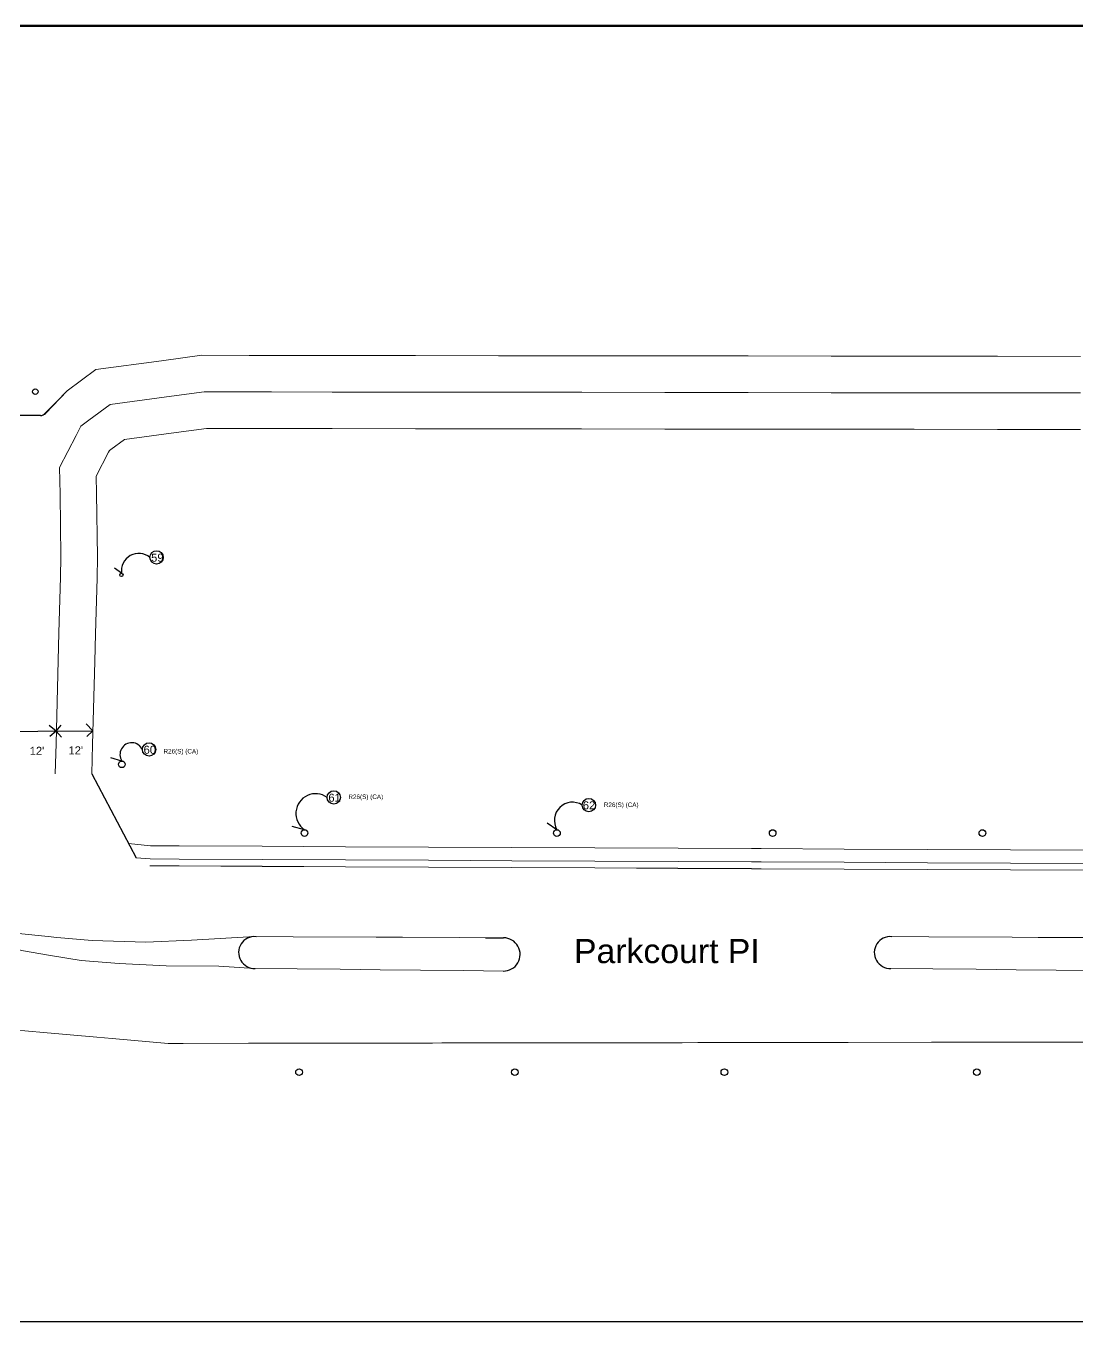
# Paper-space layout 'Layout1' of a CAD drawing. Header units: inches. Extents: x 0 to 35.9, y 0 to 23.6.
# Drawn here: x 8.43 to 20.14, y 9.11 to 23.61 of the extents above; entities that cross this region are included whole.
import ezdxf

# ---------------------------------------------------------------- set-up
doc = ezdxf.new("R2010")
doc.units = ezdxf.units.IN
doc.header["$MEASUREMENT"] = 0
doc.layers.get('0').update_dxf_attribs({"lineweight": 30})
for name, color, linetype in [('BLOCK TEXT', 7, 'Continuous'), ('C-SIDEWALK-CURB', 92, 'Continuous'), ('SYMMETRY ELEVATING SOLUTIONS', 7, 'Continuous')]:
    doc.layers.add(name, color=color, linetype=linetype)
doc.styles.get("Standard").update_dxf_attribs({"font": 'arial.ttf'})

# ---------------------------------------------------------------- blocks, each defined once
blk = doc.blocks.new('TITLEBLOCK ARCHD24X36')
blk.add_line((35.909, 9.514), (0.031, 9.514))
at = {"ltscale": 0.125}
blk.add_lwpolyline([(0.031, 23.944), (35.909, 23.944), (35.909, 9.514), (0.031, 9.514)], close=True, dxfattribs=at)
at = {"layer": 'BLOCK TEXT', "linetype": 'ByBlock', "lineweight": 100}
blk.add_lwpolyline([(0.031, 2.691), (0.031, 23.944), (35.909, 23.944), (35.909, 2.691)], close=True, dxfattribs=at)
blk = doc.blocks.new('COP')
for points in [[(-2.8, 0), (2.8, 0), (2.8, -0.1), (-2.8, -0.1)], [(2.3, 2.1), (-2.3, 2.1), (-2.3, 0), (2.3, 0)]]:
    blk.add_lwpolyline(points, close=True)
at = {"insert": (1147.1, 104.3), "char_height": 1.75, "attachment_point": 1}
blk.add_mtext('\\A1;', dxfattribs=at)
at = {"insert": (0, 1), "char_height": 1.25, "width": 4.5, "attachment_point": 5}
blk.add_mtext('COP', dxfattribs=at)

psp = doc.layouts.get("Layout1")

# ---------------------------------------------------------------- linework, layer by layer
at = {"color": 7}
for p, q in [((8.891, 19.545, 0.001), (8.651, 19.294, 0.001)), ((8.535, 19.27, 0.001), (8.283, 19.27, 0.001)), ((8.595, 19.27, 0.001), (8.535, 19.27, 0.001)), ((9.497, 17.514, -10.681), (9.421, 17.571, -10.681)), ((9.501, 15.423, -10.681), (9.377, 15.46, -10.681)), ((11.534, 14.658, -10.681), (11.398, 14.692, -10.681)), ((14.346, 14.658, -10.681), (14.238, 14.731, -10.681))]:
    psp.add_line(p, q, dxfattribs=at)
psp.add_circle((9.497, 17.495, -10.681), 0.0187, dxfattribs=at)
for centre, radius, start, end in [((8.595, 19.348, 0.001), 0.0778, 270, 316.2875), ((9.69, 17.541, -10.681), 0.194, 50.4054, 188.0831), ((9.612, 15.494, -10.681), 0.132, 26.0689, 212.8686), ((11.659, 14.839, -10.681), 0.22, 54.3265, 235.531), ((14.519, 14.762, -10.681), 0.202, 57.5206, 210.8765)]:
    psp.add_arc(centre, radius, start, end, dxfattribs=at)
at = {"layer": 'C-SIDEWALK-CURB', "color": 7}
for p, q in [((8.77, 15.755, 10.598), (8.693, 15.818, -0.033)), ((8.77, 15.755, 10.598), (8.827, 15.822, -0.033)), ((9.177, 15.76, 10.589), (9.105, 15.838, 1.856)), ((8.77, 15.755, 10.598), (8.362, 15.749, 10.589)), ((8.77, 15.755, 10.598), (8.7, 15.697, -0.033)), ((8.77, 15.755, 10.598), (9.177, 15.76, 10.589)), ((8.77, 15.755, 10.598), (8.829, 15.688, -0.033)), ((9.177, 15.76, 10.589), (9.113, 15.695, 2.165)), ((9.166, 15.281, -0.041), (9.659, 14.346, -0.07)), ((13.551, 13.455, 42.331), (13.751, 13.455, 42.331))]:
    psp.add_line(p, q, dxfattribs=at)
at = {"layer": 'C-SIDEWALK-CURB', "color": 7, "linetype": 'Continuous', "lineweight": 0, "extrusion": (0.004815, 0.999839, 0.017272), "elevation": 14.3, "flags": 128}
for points in [[(-29.785, -0.332), (-29.512, -0.332), (-28.586, -0.333), (-27.66, -0.335), (-26.735, -0.336), (-25.809, -0.338), (-24.883, -0.339), (-23.957, -0.34), (-23.666, -0.341), (-23.031, -0.342), (-22.82, -0.342), (-22.105, -0.341), (-21.18, -0.339), (-20.254, -0.338), (-19.328, -0.336), (-18.402, -0.335), (-17.476, -0.333), (-16.551, -0.331), (-16.444, -0.331), (-15.625, -0.33), (-14.699, -0.328), (-13.773, -0.327), (-12.847, -0.325), (-11.922, -0.324), (-10.996, -0.322), (-10.07, -0.321), (-9.743, -0.32)], [(-29.785, -0.307), (-29.512, -0.307), (-28.586, -0.309), (-27.66, -0.31), (-26.735, -0.311), (-25.809, -0.313), (-24.883, -0.314), (-23.957, -0.316), (-23.666, -0.316), (-23.031, -0.317), (-22.82, -0.317), (-22.105, -0.316), (-21.18, -0.314), (-20.254, -0.313), (-19.328, -0.311), (-18.402, -0.31), (-17.476, -0.308), (-16.551, -0.307), (-16.444, -0.306), (-15.625, -0.305), (-14.699, -0.304), (-13.773, -0.302), (-12.847, -0.3), (-11.922, -0.299), (-10.996, -0.297), (-10.07, -0.296), (-9.743, -0.295)]]:
    psp.add_lwpolyline(points, dxfattribs=at)
at = {"layer": 'C-SIDEWALK-CURB', "color": 7, "linetype": 'Continuous', "lineweight": 0, "extrusion": (-0.004884, -0.999988, 1.38689e-12), "elevation": -13.521, "flags": 128}
psp.add_lwpolyline([(13.485, 42.331), (13.194, 42.331), (12.559, 47.651), (12.268, 47.651), (11.343, 47.65), (10.929, 47.649)], dxfattribs=at)
at = {"layer": 'C-SIDEWALK-CURB', "color": 7, "linetype": 'Continuous', "lineweight": 0, "extrusion": (-0.004884, -0.999988, 1.38688e-12), "elevation": -13.555, "flags": 128}
psp.add_lwpolyline([(20.564, 90.078), (20.274, 90.078), (19.638, 95.398), (19.348, 95.398), (18.422, 95.396), (18.009, 95.396)], dxfattribs=at)
at = {"layer": 'C-SIDEWALK-CURB', "color": 7, "linetype": 'Continuous', "lineweight": 0, "extrusion": (-0.010497, -0.999945, 6.48479e-13), "elevation": -13.228, "flags": 128}
psp.add_lwpolyline([(10.848, 47.625), (11.314, 47.624), (11.795, 47.623), (12.24, 47.631), (12.687, 47.639), (13.166, 42.331), (13.613, 42.331)], dxfattribs=at)
at = {"layer": 'C-SIDEWALK-CURB', "color": 7, "linetype": 'Continuous', "lineweight": 0, "extrusion": (-0.010497, -0.999945, 6.48483e-13), "elevation": -13.302, "flags": 128}
psp.add_lwpolyline([(17.927, 95.372), (18.393, 95.37), (18.874, 95.369), (19.319, 95.378), (19.766, 95.386), (20.245, 90.078), (20.692, 90.078)], dxfattribs=at)
at = {"layer": 'C-SIDEWALK-CURB', "color": 7, "linetype": 'Continuous', "lineweight": 0}
for points in [[(8.437, 19.27, 0.024), (8.437, 19.27, 0.024), (8.437, 19.27, 0.024), (8.437, 19.27, 0.024), (8.437, 19.27, 0.024), (8.437, 19.27, 0.024), (8.437, 19.27, 0.024), (8.437, 19.27, 0.024), (8.626, 19.276, 0.001), (8.771, 19.42, 0.001), (8.891, 19.545, 0.026), (9.212, 19.784, 0.025), (9.943, 19.881, 0.023), (10.392, 19.941, 0.021), (10.919, 19.94, 0.02), (11.168, 19.94, 0.019), (11.845, 19.939, 0.02), (12.771, 19.938, 0.022), (13.697, 19.937, 0.024), (14.622, 19.936, 0.026), (15.548, 19.935, 0.027), (16.401, 19.934, 0.029), (16.474, 19.934, 0.029), (17.4, 19.933, 0.026), (18.326, 19.931, 0.023), (19.251, 19.93, 0.021), (20.177, 19.929, 0.018)], [(8.758, 15.281, -0.033), (8.768, 15.618, -0.027), (8.792, 16.544, -0.009), (8.801, 16.851, -0.003), (8.817, 17.469, 0.001), (8.823, 17.698, 0.002), (8.813, 18.395, 0.006), (8.808, 18.691, 0.007), (8.991, 19.048, 0.01), (9.045, 19.152, 0.009), (9.134, 19.218, 0.009), (9.371, 19.394, 0.008), (9.997, 19.477, 0.006), (10.419, 19.534, 0.005), (10.919, 19.533, 0.003), (11.168, 19.533, 0.003), (11.844, 19.532, 0.004), (12.77, 19.531, 0.006), (13.696, 19.53, 0.007), (14.622, 19.529, 0.009), (15.548, 19.527, 0.011), (16.4, 19.526, 0.012), (16.474, 19.526, 0.012), (17.399, 19.525, 0.009), (18.325, 19.524, 0.007), (19.251, 19.523, 0.004), (20.177, 19.522, 0.002)], [(8.758, 15.281, -0.033), (8.768, 15.618, -0.027), (8.792, 16.544, -0.009), (8.801, 16.851, -0.003), (8.817, 17.469, 0.001), (8.823, 17.698, 0.002), (8.813, 18.395, 0.006), (8.808, 18.691, 0.007), (8.991, 19.048, 0.01), (9.045, 19.152, 0.009), (9.134, 19.218, 0.009), (9.371, 19.394, 0.008), (9.997, 19.477, 0.006), (10.419, 19.534, 0.005), (10.919, 19.533, 0.003), (11.168, 19.533, 0.003), (11.844, 19.532, 0.004), (12.77, 19.531, 0.006), (13.696, 19.53, 0.007), (14.622, 19.529, 0.009), (15.548, 19.527, 0.011), (16.4, 19.526, 0.012), (16.474, 19.526, 0.012), (17.399, 19.525, 0.009), (18.325, 19.524, 0.007), (19.251, 19.523, 0.004), (20.177, 19.522, 0.002)], [(9.166, 15.281, -0.041), (9.175, 15.607, -0.035), (9.2, 16.533, -0.017), (9.208, 16.84, -0.011), (9.225, 17.458, -0.007), (9.231, 17.696, -0.006), (9.22, 18.401, -0.002), (9.217, 18.596, -0.001), (9.353, 18.861, 0.001), (9.364, 18.881, 0.001), (9.378, 18.892, 0.001), (9.529, 19.004, 0), (10.05, 19.074, -0.002), (10.445, 19.126, -0.003), (10.918, 19.126, -0.005), (11.167, 19.125, -0.006), (11.844, 19.125, -0.004), (12.77, 19.124, -0.003), (13.696, 19.122, -0.001), (14.621, 19.121, 0.001), (15.547, 19.12, 0.003), (16.4, 19.119, 0.004), (16.473, 19.119, 0.004), (17.399, 19.118, 0.001), (18.325, 19.117, -0.001), (19.25, 19.116, -0.004), (20.176, 19.115, -0.007)], [(9.166, 15.281, -0.016), (9.175, 15.607, -0.01), (9.2, 16.533, 0.008), (9.208, 16.84, 0.014), (9.225, 17.458, 0.017), (9.231, 17.696, 0.019), (9.22, 18.401, 0.022), (9.217, 18.596, 0.024), (9.353, 18.861, 0.026), (9.364, 18.881, 0.026), (9.378, 18.892, 0.026), (9.529, 19.004, 0.025), (10.05, 19.074, 0.023), (10.445, 19.126, 0.021), (10.918, 19.126, 0.02), (11.167, 19.125, 0.019), (11.844, 19.125, 0.02), (12.77, 19.124, 0.022), (13.696, 19.122, 0.024), (14.621, 19.121, 0.026), (15.547, 19.12, 0.027), (16.4, 19.119, 0.029), (16.473, 19.119, 0.029), (17.399, 19.118, 0.026), (18.325, 19.117, 0.023), (19.25, 19.116, 0.021), (20.176, 19.115, 0.018)], [(20.324, 14.43, -0.041), (19.398, 14.434, -0.04), (18.472, 14.438, -0.038), (17.546, 14.443, -0.037), (16.62, 14.447, -0.035), (16.514, 14.448, -0.035), (15.695, 14.452, -0.034), (14.769, 14.456, -0.032), (13.843, 14.461, -0.03), (12.917, 14.465, -0.029), (11.991, 14.469, -0.027), (11.065, 14.474, -0.026), (10.14, 14.478, -0.024), (9.822, 14.48, -0.024), (9.576, 14.503, -0.023)], [(20.323, 14.281, -0.041), (19.397, 14.286, -0.04), (18.471, 14.29, -0.038), (17.545, 14.295, -0.037), (16.62, 14.299, -0.035), (16.513, 14.3, -0.035), (15.694, 14.304, -0.034), (14.768, 14.308, -0.032), (13.842, 14.312, -0.03), (12.916, 14.317, -0.029), (11.991, 14.321, -0.027), (11.065, 14.326, -0.026), (10.139, 14.33, -0.024), (9.815, 14.332, -0.024), (9.659, 14.346, -0.023)], [(6.832, 13.957, -0.06), (7.639, 13.543, -0.062), (7.639, 13.543, -0.062), (8.382, 13.314, -0.064), (8.382, 13.314, -0.064), (8.708, 13.257, -0.065), (9.047, 13.2, -0.066), (9.47, 13.168, -0.067), (9.993, 13.142, -0.069), (10.58, 13.14, 23.802), (10.978, 13.113, 47.673)], [(10.978, 13.468, 47.673), (10.275, 13.427, -0.073), (9.768, 13.406, -0.073), (9.172, 13.423, -0.072), (8.778, 13.459, -0.071), (8.679, 13.468, -0.071), (8.349, 13.501, -0.072), (8.168, 13.556, -0.072), (7.282, 13.825, -0.074), (6.839, 13.96, -0.074)], [(8.294, 12.43, -0.064), (8.63, 12.4, -0.065), (9.221, 12.348, -0.067), (9.392, 12.333, -0.067), (10.017, 12.278, -0.069), (10.184, 12.278, -0.069), (10.911, 12.279, -0.07), (11.109, 12.28, -0.071), (12.035, 12.281, -0.072), (12.961, 12.282, -0.074), (13.066, 12.283, -0.074), (13.887, 12.284, -0.075), (14.813, 12.285, -0.076), (15.739, 12.286, -0.076), (15.915, 12.287, -0.077), (16.478, 12.287, -0.077), (16.664, 12.288, -0.077), (17.59, 12.289, -0.078), (18.516, 12.291, -0.078), (19.442, 12.292, -0.079), (19.621, 12.292, -0.079), (20.368, 12.293, -0.08)]]:
    psp.add_polyline3d(points, dxfattribs=at)
at = {"layer": 'C-SIDEWALK-CURB', "color": 7}
for centre, radius in [((8.537, 19.536, -10.681), 0.0307), ((9.888, 17.691, -10.681), 0.0741), ((9.804, 15.552, -10.681), 0.0741), ((9.501, 15.386, -10.681), 0.037), ((11.861, 15.018, -10.681), 0.0741), ((14.702, 14.932, -10.681), 0.0741), ((11.534, 14.621, -10.681), 0.037), ((14.346, 14.621, -10.681), 0.037), ((16.748, 14.621, -10.681), 0.037), ((19.083, 14.621, -10.681), 0.037), ((11.474, 11.958, -10.681), 0.037), ((13.876, 11.958, -10.681), 0.037), ((16.21, 11.958, -10.681), 0.037), ((19.022, 11.958, -10.681), 0.037)]:
    psp.add_circle(centre, radius, dxfattribs=at)
for centre, radius, start, end in [((10.978, 13.29, 47.673), 0.177, 84.3878, 272.5912), ((13.751, 13.269, 42.331), 0.185, 268.7972, 90), ((18.057, 13.29, 95.419), 0.177, 84.3878, 272.5912)]:
    psp.add_arc(centre, radius, start, end, dxfattribs=at)

# ---------------------------------------------------------------- block references
psp.add_blockref('TITLEBLOCK ARCHD24X36', (-0.011, -0.335))
at = {"layer": 'SYMMETRY ELEVATING SOLUTIONS', "color": 7, "xscale": 0.003240784267948641, "yscale": 0.003240784267948641, "zscale": 0.003240784267948641}
psp.add_blockref('COP', (6.135, 17.673, 0.001), dxfattribs=at)
psp.add_blockref('COP', (6.135, 17.673, 0.001), dxfattribs=at)

# ---------------------------------------------------------------- texts
at = {"color": 7, "linetype": 'Continuous', "char_height": 0.05038, "width": 0.39874, "attachment_point": 1}
for insert in [(9.965, 15.557, -10.681), (12.024, 15.05, -10.681), (14.868, 14.961, -10.681)]:
    psp.add_mtext('R26(S) (CA)\\P', dxfattribs=dict(at, insert=insert))
at = {"layer": 'C-SIDEWALK-CURB', "color": 7, "linetype": 'Continuous', "attachment_point": 1}
for s, insert, char_height, width in [('59', (9.827, 17.732, -10.681), 0.0891, 12.92176), ("12'", (8.475, 15.581, -10.681), 0.0891, 12.92176), ("12'", (8.907, 15.586, -10.681), 0.0891, 12.92176), ('60', (9.743, 15.593, -10.681), 0.0891, 12.92176), ('61', (11.801, 15.059, -10.681), 0.0891, 12.92176), ('62', (14.634, 14.974, -10.681), 0.0891, 12.92176), ('Parkcourt PI', (14.536, 13.441, -10.681), 0.26908, 39.013)]:
    psp.add_mtext(s, dxfattribs=dict(at, insert=insert, char_height=char_height, width=width))

doc.saveas('drawing.dxf')
